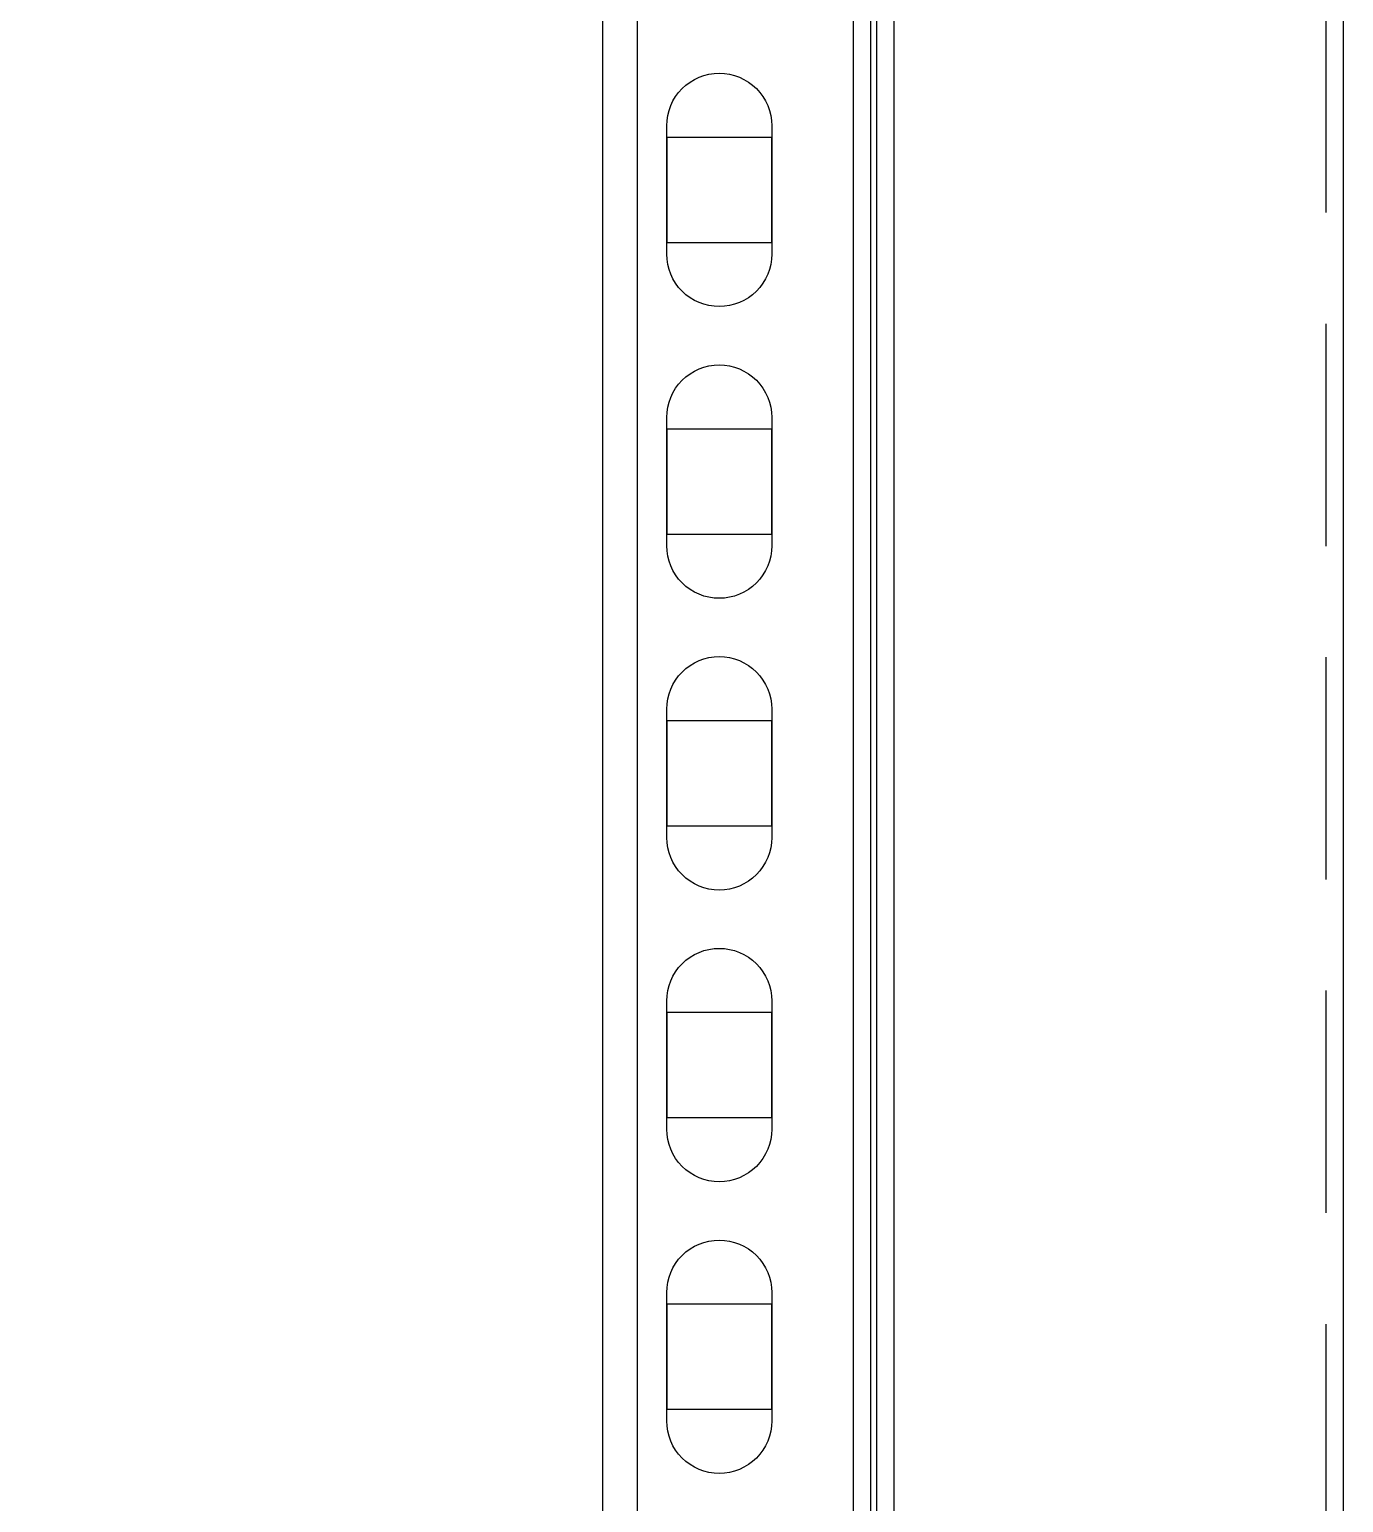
# Model space of a CAD drawing. Header units: millimetres. Extents: x 28713 to 59118, y -54378 to -19615.
# Drawn here: x 38129.8 to 38242.4, y -43719.3 to -43593.1 of the extents above; entities that cross this region are included whole.
import ezdxf

# ---------------------------------------------------------------- set-up
doc = ezdxf.new("R2010")
doc.units = ezdxf.units.MM
doc.header["$LTSCALE"] = 3
doc.linetypes.add('HIDDEN', pattern=[9.525, 6.35, -3.175])
doc.layers.add('@.VISIBLE', color=7, linetype='Continuous')

msp = doc.modelspace()

# ---------------------------------------------------------------- linework, layer by layer
for points in [[(37642.42, -44581.83), (38242.42, -44581.83), (38242.42, -43081.83), (37642.42, -43081.83)], [(37682.42, -44541.83), (38202.42, -44541.83), (38202.42, -43121.83), (37682.42, -43121.83)], [(38193.42, -43602.33), (38184.42, -43602.33), (38184.42, -43611.33), (38193.42, -43611.33)], [(38193.42, -43627.33), (38184.42, -43627.33), (38184.42, -43636.33), (38193.42, -43636.33)], [(38193.42, -43652.33), (38184.42, -43652.33), (38184.42, -43661.33), (38193.42, -43661.33)], [(38193.42, -43677.33), (38184.42, -43677.33), (38184.42, -43686.33), (38193.42, -43686.33)], [(38193.42, -43702.33), (38184.42, -43702.33), (38184.42, -43711.33), (38193.42, -43711.33)]]:
    msp.add_lwpolyline(points, close=True)
at = {"linetype": 'HIDDEN'}
for points in [[(37643.92, -44580.33), (38240.92, -44580.33), (38240.92, -43083.33), (37643.92, -43083.33)], [(37680.92, -44543.33), (38203.92, -44543.33), (38203.92, -43120.33), (37680.92, -43120.33)]]:
    msp.add_lwpolyline(points, close=True, dxfattribs=at)
at = {"color": 151}
for points in [[(38203.92, -43093.33), (38183.92, -43093.33, 0.414214), (38178.92, -43098.33), (38178.92, -44565.33, 0.414214), (38183.92, -44570.33), (38203.92, -44570.33)], [(38193.42, -43601.33), (38193.42, -43612.33, -0.414214), (38188.92, -43616.83), (38188.92, -43616.83, -0.414214), (38184.42, -43612.33), (38184.42, -43601.33, -0.414214), (38188.92, -43596.83), (38188.92, -43596.83, -0.414214)], [(38193.42, -43626.33), (38193.42, -43637.33, -0.414214), (38188.92, -43641.83), (38188.92, -43641.83, -0.414214), (38184.42, -43637.33), (38184.42, -43626.33, -0.414214), (38188.92, -43621.83), (38188.92, -43621.83, -0.414214)], [(38193.42, -43651.33), (38193.42, -43662.33, -0.414214), (38188.92, -43666.83), (38188.92, -43666.83, -0.414214), (38184.42, -43662.33), (38184.42, -43651.33, -0.414214), (38188.92, -43646.83), (38188.92, -43646.83, -0.414214)], [(38193.42, -43676.33), (38193.42, -43687.33, -0.414214), (38188.92, -43691.83), (38188.92, -43691.83, -0.414214), (38184.42, -43687.33), (38184.42, -43676.33, -0.414214), (38188.92, -43671.83), (38188.92, -43671.83, -0.414214)], [(38193.42, -43701.33), (38193.42, -43712.33, -0.414214), (38188.92, -43716.83), (38188.92, -43716.83, -0.414214), (38184.42, -43712.33), (38184.42, -43701.33, -0.414214), (38188.92, -43696.83), (38188.92, -43696.83, -0.414214)]]:
    msp.add_lwpolyline(points, format="xyb", close=True, dxfattribs=at)
at = {"color": 6}
for points in [[(37682.92, -44541.33), (38201.92, -44541.33), (38201.92, -43122.33), (37682.92, -43122.33)], [(37684.42, -44539.83), (38200.42, -44539.83), (38200.42, -43123.83), (37684.42, -43123.83)], [(37702.92, -44521.33), (38181.92, -44521.33), (38181.92, -43142.33), (37702.92, -43142.33)]]:
    msp.add_lwpolyline(points, close=True, dxfattribs=at)
at = {"layer": '@.VISIBLE'}
msp.add_lwpolyline([(38173.92, -43797.83), (38196.92, -43797.83, 0.414214), (38201.92, -43792.83), (38201.92, -43545.83, 0.414214), (38196.92, -43540.83), (38173.92, -43540.83)], format="xyb", dxfattribs=at)

doc.saveas('drawing.dxf')
